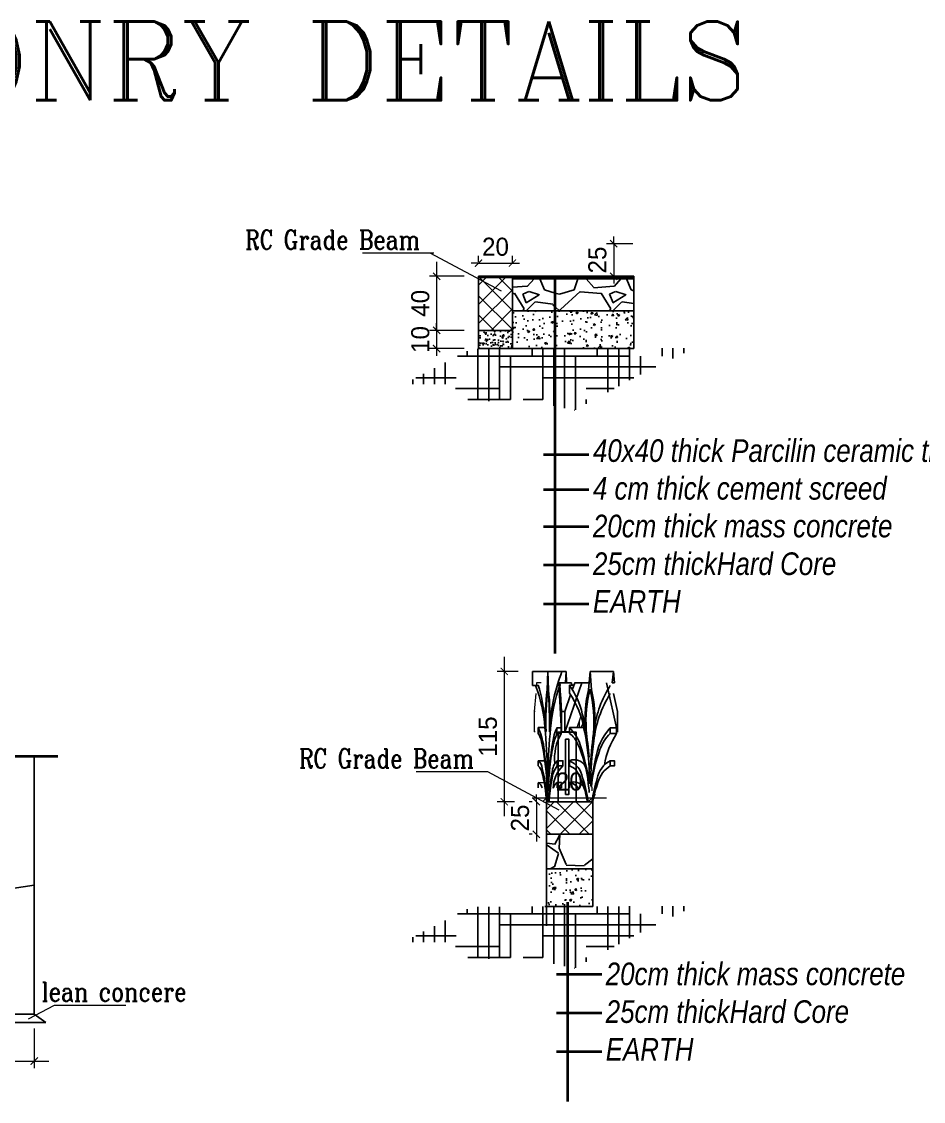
# Model space of a CAD drawing. Header units: inches. Extents: x -291016 to -124071, y 25078 to 137196.
# Drawn here: x -210467 to -209843, y 39405 to 40152 of the extents above; entities that cross this region are included whole.
import ezdxf

# ---------------------------------------------------------------- set-up
doc = ezdxf.new("R2010")
doc.units = ezdxf.units.IN
doc.header["$MEASUREMENT"] = 0
for name, color, linetype, lineweight in [('9-TEXT', 7, 'Continuous', 13), ('Structural - Bearing_Pen_No__27', 7, 'Continuous', 35), ('text', 7, 'Continuous', 35), ('VIS', 31, 'Continuous', 18)]:
    doc.layers.add(name, color=color, linetype=linetype, lineweight=lineweight)
for name, color, linetype in [('Interior - Furniture', 7, 'Continuous'), ('Structural - Bearing', 7, 'Continuous'), ('TEX', 4, 'Continuous')]:
    doc.layers.add(name, color=color, linetype=linetype)
doc.layers.add('Interior - Furniture _Pen_No__4', color=7, linetype='Continuous', lineweight=20, true_color=0x029e21)
doc.layers.add('Structural - Bearing_Pen_No__87', color=7, linetype='Continuous', lineweight=20, true_color=0x6a6a6a)
doc.styles.add('ROMANC', font='romanc.shx')
doc.styles.add('ROMANIC', font='romanc.shx')
doc.dimstyles.new('50PEA1', dxfattribs={"dimscale": 0, "dimtxt": 12.5, "dimasz": 5, "dimexe": 5, "dimexo": 10, "dimgap": 5, "dimtad": 1, "dimdec": 0, "dimdsep": 46, "dimtxsty": 'Standard', "dimblk1": 'ARCHTICK', "dimblk2": 'ARCHTICK', "dimsah": 1, "dimcen": 2.5, "dimdle": 10, "dimclrd": 8, "dimclre": 8, "dimclrt": 7, "dimadec": 0, "dimazin": 0, "dimtfac": 1, "dimtdec": 0, "dimtix": 1, "dimtmove": 2, "dimatfit": 3, "dimldrblk": 'ARCHTICK', "dimfxl": 1, "dimtolj": 1, "dimtzin": 0, "dimlwd": 13, "dimlwe": 13, "dimarcsym": 0})
doc.dimstyles.get("Standard").update_dxf_attribs({"dimtxt": 0.18, "dimasz": 0.18, "dimexe": 0.18, "dimexo": 0.0625, "dimgap": 0.09, "dimtad": 0, "dimtih": 1, "dimtoh": 1, "dimdec": 4, "dimzin": 0, "dimdsep": 46, "dimtxsty": 'Standard', "dimcen": 0.09, "dimadec": 0, "dimazin": 0, "dimtfac": 1, "dimtdec": 4, "dimtofl": 0, "dimtmove": 0, "dimatfit": 3, "dimfxl": 1, "dimtolj": 1, "dimtzin": 0, "dimarcsym": 0})
pattern_1 = [(228.0128, (-217251.8, 2114.5), (-479.99989393, -540.0000805), [8.07216, -799.14528]), (184.9697, (-217257.2, 2108.5), (720.00006309, 59.99947842), [13.85208, -1371.3555]), (132.5104, (-217271, 2107.3), (599.9994431, -660.00052043), [9.76728, -966.96192]), (267.2737, (-217294.4, 2092.3), (59.99976106, 1200.0000177), [12.61428, -1248.81348]), (292.8337, (-217295, 2079.7), (-300.00059433, 719.9997847), [12.3693, -1224.56238]), (357.2737, (-217290.2, 2068.3), (-1200.0000177, 59.99976106), [12.61428, -1248.81348]), (37.6942, (-217277.6, 2067.7), (-780.00044074, -599.99942431), [16.68174, -1651.49094]), (72.2553, (-217264.4, 2077.9), (420.00064576, 1319.99977387), [15.74928, -1559.17926]), (121.4296, (-217259.6, 2092.9), (-480.00049405, 779.9997022), [12.657, -1253.04438]), (175.2364, (-217266.2, 2103.7), (660.0000568, -59.99949196), [14.44992, -708.04578]), (222.3974, (-217280.6, 2104.9), (-720.00044106, -659.99952492), [18.68688, -1850.0025]), (138.8141, (-217235, 2091.7), (-420.0001768, 359.9998388), [6.37806, -631.43064]), (171.4692, (-217239.8, 2095.9), (779.9998971, -120.0004746), [12.13422, -1201.29066]), (225, (-217251.8, 2097.7), (-7e-15, -60.00002), [8.48526, -76.36752]), (203.1986, (-217256, 2104.9), (299.9999838, 120.0000795), [4.56948, -452.3769]), (291.8014, (-217260.2, 2103.1), (-59.9999946, 180.0000164), [6.46218, -316.64772]), (30.9638, (-217257.8, 2097.1), (179.9998813, 120.000149), [10.49574, -339.36138]), (161.5651, (-217248.8, 2102.5), (120.000026, -59.999904), [7.58946, -182.14722]), (16.3895, (-217295, 2103.1), (600.0001319, 179.9995626), [10.632, -1052.5707]), (70.3462, (-217284.8, 2106.1), (-239.99971484, -660.00012814), [8.91966, -883.04448]), (293.1986, (-217248.8, 2114.5), (-120.0000795, 299.9999838), [9.1389, -447.80748]), (343.6105, (-217245.2, 2106.1), (-600.0001319, 179.9995626), [10.632, -1052.5707]), (339.444, (-217295, 2065.9), (-300.0001107, 119.9997598), [10.2528, -502.38744]), (294.7751, (-217285.4, 2062.3), (-299.99953135, 660.0002053), [8.59068, -850.47858]), (66.8014, (-217248.2, 2054.5), (120.0000795, 299.9999838), [9.1389, -447.80748]), (17.354, (-217244.6, 2062.9), (-780.00012115, -239.99967014), [10.05786, -995.72544]), (69.444, (-217277.6, 2054.5), (-119.9997598, -300.0001107), [5.1264, -507.51384]), (101.3099, (-217251.8, 2054.5), (-59.999858, 240.000045), [3.0594, -302.88174]), (165.9638, (-217252.4, 2057.5), (180.000033, -59.9998834), [12.3693, -235.017]), (186.009, (-217264.4, 2060.5), (599.99998505, 59.99995905), [11.463, -1134.83538]), (303.6901, (-217257.8, 2091.7), (-60.00008, 119.9999735), [8.65332, -207.67974]), (353.1572, (-217253, 2084.5), (1019.99996193, -120.00047988), [15.10764, -1495.65378]), (60.9454, (-217238, 2082.7), (-240.0000016, -420.0000231), [6.17736, -611.56044]), (90, (-217235, 2088.1), (-60, 60), [3.6, -56.4]), (120.2564, (-217265.6, 2062.3), (239.9996932, -420.00014735), [8.33544, -825.2112]), (48.0128, (-217269.8, 2069.5), (479.99989393, 540.0000805), [16.14432, -791.07312]), (0, (-217259, 2081.5), (60, 60), [15.6, -44.4]), (325.3048, (-217243.4, 2081.5), (-599.99965554, 420.00051658), [9.48684, -939.19644]), (254.0546, (-217235.6, 2076.1), (-59.9999934, -240.0000076), [8.73612, -428.07048]), (207.646, (-217238, 2067.7), (-1139.99974843, -600.00046279), [14.2239, -1408.16844]), (175.4261, (-217250.6, 2061.1), (-780.0000335, 59.99968807), [15.04794, -1489.74444])]
pattern_2 = [(50, (-217295, 2054.5), (14.3452037, -1.2550427), [1.5, -16.5]), (355, (-217295, 2054.5), (-2.7750267, 15.0438427), [1.2, -13.2]), (100.4514, (-217293.805, 2054.395), (11.5701876, 13.788791), [1.274804, -14.022842]), (46.1842, (-217295, 2058.5), (21.344821, -3.31038), [2.25, -24.75]), (96.6356, (-217293.221, 2058.224), (18.693254, 19.482357), [1.912206, -21.03426]), (351.1842, (-217295, 2058.5), (18.693239, 19.482372), [1.8, -19.8]), (21, (-217293, 2057.5), (11.938141, -8.0523778), [1.5, -16.5]), (326, (-217293, 2057.5), (4.8663066, 14.503001), [1.2, -13.2]), (71.4514, (-217292.005, 2056.829), (16.8044526, 6.45061), [1.274804, -14.022842]), (37.5, (-217295, 2054.5), (0.2431971, 6.6578771), [0, -13.04, 0, -13.4, 0, -13.25]), (7.5, (-217295, 2054.5), (5.2613907, 7.8882342), [0, -7.64, 0, -12.74, 0, -5.05]), (327.5, (-217299.46, 2054.5), (10.6764487, -0.4510974), [0, -5, 0, -15.6, 0, -20.7]), (317.5, (-217301.46, 2054.5), (11.6637234, 2.0020996), [0, -6.5, 0, -10.36, 0, -14.7])]

# ---------------------------------------------------------------- blocks, each defined once
blk = doc.blocks.new('_ArchTick')
at = {"color": 0, "const_width": 0.15}
blk.add_lwpolyline([(-0.5, -0.5), (0.5, 0.5)], dxfattribs=at)
blk = doc.blocks.new('*D433')
at = {"color": 8, "lineweight": 13, "transparency": 16777216}
for p, q in [((-210057, 39998.29), (-210057, 40003.29)), ((-210043.67, 39998.29), (-210062, 39998.29)), ((-210057, 39998.29), (-210057, 39975.77)), ((-210044.3, 39975.77), (-210062, 39975.77)), ((-210057, 39975.77), (-210057, 39970.77))]:
    blk.add_line(p, q, dxfattribs=at)
at = {"layer": 'Defpoints', "color": 0, "transparency": 16777216}
for p in [(-210033.67, 39998.29), (-210057, 39975.77), (-210034.3, 39975.77)]:
    blk.add_point(p, dxfattribs=at)
at = {"color": 8, "lineweight": 13, "transparency": 16777216, "xscale": 5, "yscale": 5, "zscale": 5}
for p, rotation in [((-210057, 39998.29), 270), ((-210057, 39975.77), 90)]:
    blk.add_blockref('_ArchTick', p, dxfattribs=dict(at, rotation=rotation))
at = {"color": 7, "transparency": 16777216, "insert": (-210068.25, 39987.03), "char_height": 12.5, "attachment_point": 5, "rotation": 90}
blk.add_mtext('\\A1;25', dxfattribs=at)
blk = doc.blocks.new('*D675')
at = {"color": 8, "lineweight": 13, "transparency": 16777216}
for p, q in [((-210179.5, 39985.77), (-210179.5, 39928.39)), ((-210160.5, 39975.77), (-210184.5, 39975.77)), ((-210160.5, 39938.39), (-210184.5, 39938.39))]:
    blk.add_line(p, q, dxfattribs=at)
at = {"layer": 'Defpoints', "color": 0, "transparency": 16777216}
for p in [(-210150.5, 39975.77), (-210179.5, 39938.39), (-210150.5, 39938.39)]:
    blk.add_point(p, dxfattribs=at)
at = {"color": 8, "lineweight": 13, "transparency": 16777216, "xscale": 5, "yscale": 5, "zscale": 5}
for p, rotation in [((-210179.5, 39975.77), 90), ((-210179.5, 39938.39), 270)]:
    blk.add_blockref('_ArchTick', p, dxfattribs=dict(at, rotation=rotation))
at = {"color": 7, "transparency": 16777216, "insert": (-210190.75, 39957.08), "char_height": 12.5, "attachment_point": 5, "rotation": 90}
blk.add_mtext('\\A1;40', dxfattribs=at)
blk = doc.blocks.new('*D676')
at = {"color": 8, "lineweight": 13, "transparency": 16777216}
for p, q in [((-210179.5, 39938.39), (-210179.5, 39943.39)), ((-210160.5, 39938.39), (-210184.5, 39938.39)), ((-210179.5, 39938.39), (-210179.5, 39925.77)), ((-210160.5, 39925.77), (-210184.5, 39925.77)), ((-210179.5, 39925.77), (-210179.5, 39920.77))]:
    blk.add_line(p, q, dxfattribs=at)
at = {"layer": 'Defpoints', "color": 0, "transparency": 16777216}
for p in [(-210150.5, 39938.39), (-210179.5, 39925.77), (-210150.5, 39925.77)]:
    blk.add_point(p, dxfattribs=at)
at = {"color": 8, "lineweight": 13, "transparency": 16777216, "xscale": 5, "yscale": 5, "zscale": 5}
for p, rotation in [((-210179.5, 39938.39), 270), ((-210179.5, 39925.77), 90)]:
    blk.add_blockref('_ArchTick', p, dxfattribs=dict(at, rotation=rotation))
at = {"color": 7, "transparency": 16777216, "insert": (-210190.75, 39932.08), "char_height": 12.5, "attachment_point": 5, "rotation": 90}
blk.add_mtext('\\A1;10', dxfattribs=at)
blk = doc.blocks.new('*D677')
at = {"color": 8, "lineweight": 13, "transparency": 16777216}
for p, q in [((-210150.5, 39984.89), (-210155.5, 39984.89)), ((-210150.5, 39985.77), (-210150.5, 39989.89)), ((-210150.5, 39984.89), (-210127.05, 39984.89)), ((-210127.05, 39984.89), (-210127.05, 39989.89)), ((-210127.05, 39984.89), (-210122.05, 39984.89))]:
    blk.add_line(p, q, dxfattribs=at)
at = {"layer": 'Defpoints', "color": 0, "transparency": 16777216}
for p in [(-210127.05, 39984.89), (-210150.5, 39975.77), (-210127.05, 39974.89)]:
    blk.add_point(p, dxfattribs=at)
at = {"color": 8, "lineweight": 13, "transparency": 16777216, "xscale": 5, "yscale": 5, "zscale": 5}
blk.add_blockref('_ArchTick', (-210150.5, 39984.89), dxfattribs=at)
at = {"color": 8, "lineweight": 13, "transparency": 16777216, "xscale": 5, "yscale": 5, "zscale": 5, "rotation": 180}
blk.add_blockref('_ArchTick', (-210127.05, 39984.89), dxfattribs=at)
at = {"color": 7, "transparency": 16777216, "insert": (-210138.77, 39996.14), "char_height": 12.5, "attachment_point": 5}
blk.add_mtext('\\A1;20', dxfattribs=at)
blk = doc.blocks.new('Section Elem_91')
at = {"layer": 'Interior - Furniture _Pen_No__4', "linetype": 'Continuous'}
for p, q in [((17855.9, 852.8), (17844.8, 878.4)), ((17868.9, 896), (17868.9, 852.8))]:
    blk.add_line(p, q, dxfattribs=at)
blk = doc.blocks.new('Section Elem_92')
at = {"layer": 'Interior - Furniture _Pen_No__4', "linetype": 'Continuous'}
blk.add_line((17923.2, 1160.4), (17921.1, 1146.4), dxfattribs=at)
blk = doc.blocks.new('Section Elem_93')
at = {"layer": 'Structural - Bearing_Pen_No__87', "linetype": 'Continuous'}
for p, q in [((17960.7, 1241.5), (17956.4, 1162)), ((17964.9, 1162), (17960.7, 1241.5)), ((17970.1, 1241.5), (17960.7, 1241.5))]:
    blk.add_line(p, q, dxfattribs=at)
blk = doc.blocks.new('Section Elem_96')
at = {"layer": 'Interior - Furniture _Pen_No__4', "linetype": 'Continuous'}
for p, q in [((18133.2, 1162), (18163.9, 1162)), ((18163.9, 1162), (18165.6, 1143.2)), ((18170.4, 1088), (18181.3, 964.1)), ((18174.6, 964.1), (18181.3, 964.1)), ((18181.3, 964.1), (18181.3, 822.7)), ((18174.6, 822.7), (18181.3, 822.7))]:
    blk.add_line(p, q, dxfattribs=at)
blk = doc.blocks.new('Section Elem_100')
at = {"layer": 'Interior - Furniture _Pen_No__4', "linetype": 'Continuous'}
for p, q in [((17923.3, 1162), (17922.4, 1146.4)), ((17923.3, 1162), (18003.2, 1162)), ((18003.2, 1162), (18002.1, 1143.2)), ((18011.4, 1162), (18003.2, 1162)), ((18010.3, 1143.2), (18011.4, 1162)), ((17998.9, 1088), (17991.8, 964.1)), ((17991.8, 822.7), (18004.5, 1043.3)), ((17969.5, 964.1), (17991.8, 964.1)), ((17991.8, 964.1), (17991.8, 822.7)), ((17969.5, 822.7), (17991.8, 822.7))]:
    blk.add_line(p, q, dxfattribs=at)
blk = doc.blocks.new('Section Elem_101')
at = {"layer": 'Interior - Furniture _Pen_No__4', "linetype": 'Continuous'}
for p, q in [((17801.2, 1162), (17851.1, 1162)), ((17851.1, 1162), (17900.4, 1162)), ((17884, 1067.7), (17851.1, 1162)), ((17900.4, 1162), (17915.3, 1119.3)), ((17929, 1080.1), (17969.5, 964.1)), ((17969.5, 822.7), (17897.5, 1029)), ((17884, 852.8), (17858.2, 926.7)), ((17969.5, 964.1), (17969.5, 822.7)), ((17937.3, 822.7), (17969.5, 822.7))]:
    blk.add_line(p, q, dxfattribs=at)
blk = doc.blocks.new('*D678')
at = {"color": 8, "lineweight": 13, "transparency": 16777216}
for p, q in [((-210132.72, 39712.48), (-210132.72, 39602.39)), ((-210123.06, 39702.48), (-210137.72, 39702.48)), ((-210125.73, 39612.39), (-210137.72, 39612.39))]:
    blk.add_line(p, q, dxfattribs=at)
at = {"layer": 'Defpoints', "color": 0, "transparency": 16777216}
for p in [(-210113.06, 39702.48), (-210132.72, 39612.39), (-210115.73, 39612.39)]:
    blk.add_point(p, dxfattribs=at)
at = {"color": 8, "lineweight": 13, "transparency": 16777216, "xscale": 5, "yscale": 5, "zscale": 5}
for p, rotation in [((-210132.72, 39702.48), 90), ((-210132.72, 39612.39), 270)]:
    blk.add_blockref('_ArchTick', p, dxfattribs=dict(at, rotation=rotation))
at = {"color": 7, "transparency": 16777216, "insert": (-210143.97, 39657.44), "char_height": 12.5, "attachment_point": 5, "rotation": 90}
blk.add_mtext('\\A1;115', dxfattribs=at)
blk = doc.blocks.new('*D679')
at = {"color": 8, "lineweight": 13, "transparency": 16777216}
for p, q in [((-210113.49, 39612.39), (-210115.5, 39612.39)), ((-210110.5, 39612.39), (-210110.5, 39617.39)), ((-210110.5, 39612.39), (-210110.5, 39589.87)), ((-210113.49, 39589.87), (-210115.5, 39589.87)), ((-210110.5, 39589.87), (-210110.5, 39584.87))]:
    blk.add_line(p, q, dxfattribs=at)
at = {"layer": 'Defpoints', "color": 0, "transparency": 16777216}
for p in [(-210103.49, 39612.39), (-210110.5, 39589.87), (-210103.49, 39589.87)]:
    blk.add_point(p, dxfattribs=at)
at = {"color": 8, "lineweight": 13, "transparency": 16777216, "xscale": 5, "yscale": 5, "zscale": 5}
for p, rotation in [((-210110.5, 39612.39), 270), ((-210110.5, 39589.87), 90)]:
    blk.add_blockref('_ArchTick', p, dxfattribs=dict(at, rotation=rotation))
at = {"color": 7, "transparency": 16777216, "insert": (-210121.75, 39601.13), "char_height": 12.5, "attachment_point": 5, "rotation": 90}
blk.add_mtext('\\A1;25', dxfattribs=at)
blk = doc.blocks.new('*D680')
at = {"color": 8, "lineweight": 13, "transparency": 16777216}
for p, q in [((-210103.49, 39622.39), (-210103.49, 39620)), ((-210072.03, 39622.39), (-210072.03, 39620)), ((-210113.49, 39615), (-210062.03, 39615))]:
    blk.add_line(p, q, dxfattribs=at)
at = {"layer": 'Defpoints', "color": 0, "transparency": 16777216}
for p in [(-210103.49, 39612.39), (-210072.03, 39615), (-210072.03, 39612.39)]:
    blk.add_point(p, dxfattribs=at)
at = {"color": 8, "lineweight": 13, "transparency": 16777216, "xscale": 5, "yscale": 5, "zscale": 5, "rotation": 180}
blk.add_blockref('_ArchTick', (-210103.49, 39615), dxfattribs=at)
at = {"color": 8, "lineweight": 13, "transparency": 16777216, "xscale": 5, "yscale": 5, "zscale": 5}
blk.add_blockref('_ArchTick', (-210072.03, 39615), dxfattribs=at)
at = {"color": 7, "transparency": 16777216, "insert": (-210087.76, 39626.25), "char_height": 12.5, "attachment_point": 5}
blk.add_mtext('\\A1;20', dxfattribs=at)
blk = doc.blocks.new('*D685')
at = {"color": 8, "lineweight": 13, "transparency": 16777216}
for p, q in [((-210707.86, 39455.5), (-210707.86, 39428)), ((-210457.86, 39455.5), (-210457.86, 39428)), ((-210717.86, 39433), (-210447.86, 39433))]:
    blk.add_line(p, q, dxfattribs=at)
at = {"layer": 'Defpoints', "color": 0, "transparency": 16777216}
for p in [(-210707.86, 39465.5), (-210457.86, 39465.5), (-210457.86, 39433)]:
    blk.add_point(p, dxfattribs=at)
at = {"color": 8, "lineweight": 13, "transparency": 16777216, "xscale": 5, "yscale": 5, "zscale": 5, "rotation": 180}
blk.add_blockref('_ArchTick', (-210707.86, 39433), dxfattribs=at)
at = {"color": 8, "lineweight": 13, "transparency": 16777216, "xscale": 5, "yscale": 5, "zscale": 5}
blk.add_blockref('_ArchTick', (-210457.86, 39433), dxfattribs=at)
at = {"color": 7, "transparency": 16777216, "insert": (-210582.86, 39444.25), "char_height": 12.5, "attachment_point": 5}
blk.add_mtext('\\A1;250', dxfattribs=at)

msp = doc.modelspace()

# ---------------------------------------------------------------- hatches: boundary and pattern name
h = msp.add_hatch()
h.set_pattern_fill('ANSI37', color=3, scale=75, style=0)
h.set_pattern_definition([(135, (-200575, 1921.393), (6.629126, 6.629126), []), (45, (-200575, 1921.393), (6.629126, -6.629126), [])])
h.paths.add_polyline_path([(-210150.5, 39975.7689), (-210127.0476, 39975.7689), (-210127.0476, 39938.3928), (-210150.4996, 39938.3928)])
h = msp.add_hatch()
h.set_pattern_fill('GRAVEL', color=3, scale=60, style=0)
h.set_pattern_definition(pattern_1)
h.paths.add_polyline_path([(-210097.5933, 39974), (-210127.0476, 39974), (-210127.0476, 39951.8928), (-210097.5933, 39951.8928)])
h = msp.add_hatch()
h.set_pattern_fill('GRAVEL', color=3, scale=60, style=0)
h.set_pattern_definition(pattern_1)
h.paths.add_polyline_path([(-210042.9996, 39974), (-210097.5933, 39974), (-210097.5933, 39951.8928), (-210042.9996, 39951.8928)])
h = msp.add_hatch()
h.set_pattern_fill('AR-CONC', color=3, scale=2, style=0)
h.set_pattern_definition(pattern_2)
h.paths.add_polyline_path([(-210097.5933, 39951.8928), (-210127.0476, 39951.8928), (-210127.0476, 39925.7689), (-210097.5933, 39925.7689)])
h = msp.add_hatch()
h.set_pattern_fill('AR-CONC', color=3, scale=2, style=0)
h.set_pattern_definition(pattern_2)
h.paths.add_polyline_path([(-210042.9996, 39951.8928), (-210097.5933, 39951.8928), (-210097.5933, 39925.7689), (-210042.9996, 39925.7689)])
h = msp.add_hatch()
h.set_pattern_fill('AR-CONC', color=3, style=0)
h.set_pattern_definition([(130, (-200574.9996, 1921.393), (-7.1726018, -0.62752135), [0.75, -8.25]), (185, (-200574.9996, 1921.393), (1.3875133, 7.5219213), [0.6, -6.6]), (79.5486, (-200575.597, 1921.3405), (-5.7850938, 6.8943954), [0.6374019, -7.0114211]), (133.8158, (-200575, 1923.393), (-10.6724105, -1.6551901), [1.125, -12.375]), (83.3644, (-200575.889, 1923.255), (-9.346627, 9.7411787), [0.956103, -10.51713]), (188.8158, (-200575, 1923.393), (-9.3466195, 9.741186), [0.9, -9.9]), (159, (-200575.9996, 1922.893), (-5.9690705, -4.0261889), [0.75, -8.25]), (214, (-200575.9996, 1922.893), (-2.4331533, 7.2515005), [0.6, -6.6]), (108.5486, (-200576.497, 1922.557), (-8.4022263, 3.225305), [0.6374019, -7.0114211]), (142.5, (-200574.9996, 1921.3928), (-0.12159855, 3.32893854), [0, -6.52, 0, -6.7, 0, -6.625]), (172.5, (-200574.9996, 1921.3928), (-2.63069537, 3.94411712), [0, -3.82, 0, -6.37, 0, -2.525]), (212.5, (-200572.7696, 1921.3928), (-5.33822436, -0.22554872), [0, -2.5, 0, -7.8, 0, -10.35]), (222.5, (-200571.7696, 1921.393), (-5.8318617, 1.0010498), [0, -3.25, 0, -5.18, 0, -7.35])])
h.paths.add_polyline_path([(-210150.4996, 39938.3928), (-210127.0476, 39938.3928), (-210127.0476, 39925.7689), (-210150.4996, 39925.7689)])
h = msp.add_hatch()
h.set_pattern_fill('HOUND', color=3, scale=120, style=0)
h.set_pattern_definition([(180, (-205305.9996, -1089.3886), (-30, 7.5), [120, -60]), (90, (-205305.9996, -1089.3886), (7.5, -30), [120, -60])])
h.paths.add_polyline_path([(-210155.5445, 39925.5672), (-210001.4996, 39926.1114), (-210042.9996, 39905.6114), (-210083.9996, 39883.1114), (-210121.9996, 39891.1114), (-210155.4996, 39888.6114), (-210169.9996, 39901.1114), (-210202.4996, 39901.1114)])
h = msp.add_hatch()
h.set_pattern_fill('ANSI37', color=3, scale=75, style=0)
h.set_pattern_definition([(135, (-200644.19, 1535.495), (6.629126, 6.629126), []), (45, (-200644.19, 1535.495), (6.629126, -6.629126), [])])
h.paths.add_polyline_path([(-210103.4916, 39612.3936), (-210071.4694, 39612.3936), (-210071.4694, 39589.8715), (-210103.4916, 39589.8715)])
h = msp.add_hatch()
h.set_pattern_fill('GRAVEL', color=3, scale=60, style=0)
h.set_pattern_definition(pattern_1)
h.paths.add_polyline_path([(-210071.5, 39589.8715), (-210103.4916, 39589.8715), (-210103.4916, 39565.9954), (-210071.5, 39565.9954)])
h = msp.add_hatch()
h.set_pattern_fill('AR-CONC', color=3, scale=2, style=0)
h.set_pattern_definition(pattern_2)
h.paths.add_polyline_path([(-210071.5, 39565.9954), (-210103.4916, 39565.9954), (-210103.4916, 39539.8715), (-210071.5, 39539.8715)])
h = msp.add_hatch()
h.set_pattern_fill('HOUND', color=3, scale=120, style=0)
h.set_pattern_definition([(180, (-205305.9996, -1475.286), (-30, 7.5), [120, -60]), (90, (-205305.9996, -1475.286), (7.5, -30), [120, -60])])
h.paths.add_polyline_path([(-210155.5445, 39539.6698), (-210001.4996, 39540.2141), (-210042.9996, 39519.7141), (-210083.9996, 39497.2141), (-210121.9996, 39505.2141), (-210155.4996, 39502.7141), (-210169.9996, 39515.2141), (-210202.4996, 39515.2141)])

# ---------------------------------------------------------------- linework, layer by layer
at = {"color": 3}
for p, q in [((-210042.9996, 39975.7689), (-210127.0476, 39975.7689)), ((-210127.0476, 39974.8928), (-210127.0476, 39925.7689)), ((-210127.0476, 39974), (-210042.9996, 39974)), ((-210127.0476, 39951.8928), (-210042.9996, 39951.8928)), ((-210127.0476, 39925.7689), (-210042.9996, 39925.7689)), ((-210457.8561, 39643.9691), (-210457.8561, 39465.5)), ((-210103.4916, 39612.3936), (-210103.4916, 39589.8715)), ((-210071.4694, 39589.8715), (-210103.4916, 39589.8715)), ((-210103.4916, 39588.9954), (-210103.4916, 39526.5)), ((-210103.4916, 39565.9954), (-210071.5, 39565.9954)), ((-210707.8561, 39517.5), (-210457.8561, 39554.7346)), ((-210103.4916, 39539.8715), (-210071.5, 39539.8715)), ((-210457.8561, 39465.5), (-210449.8093, 39459.6614))]:
    msp.add_line(p, q, dxfattribs=at)
for p, q in [((-210089.9893, 39702.4816), (-210113.0556, 39702.4816)), ((-210113.0556, 39702.4816), (-210113.0556, 39692.6517)), ((-210102.6161, 39702.4816), (-210103.1146, 39689.8178)), ((-210102.1311, 39689.6805), (-210102.6161, 39702.4816)), ((-210089.5592, 39694.536), (-210089.9893, 39702.4816)), ((-210073.3571, 39702.4816), (-210074.4364, 39689.8178)), ((-210072.3067, 39689.6805), (-210073.3571, 39702.4816)), ((-210073.3571, 39702.4816), (-210057.1935, 39702.4816)), ((-210057.1935, 39702.4816), (-210057.9664, 39694.536)), ((-210056.4066, 39694.6936), (-210057.1935, 39702.4816)), ((-210113.0556, 39692.6517), (-210109.2126, 39692.6517)), ((-210086.249, 39694.536), (-210095.0519, 39694.536)), ((-210095.0519, 39694.536), (-210093.0933, 39660.6026)), ((-210093.0933, 39674.7448), (-210094.1589, 39693.2064)), ((-210087.6418, 39687.4566), (-210087.6418, 39692.9732)), ((-210087.6418, 39692.9732), (-210084.5041, 39692.9732)), ((-210086.0299, 39692.9732), (-210086.249, 39694.536)), ((-210083.9586, 39694.536), (-210085.4502, 39690.2625)), ((-210074.0343, 39694.536), (-210083.9586, 39694.536)), ((-210079.0226, 39694.536), (-210083.2108, 39682.5365)), ((-210061.8936, 39694.536), (-210054.3282, 39660.6026)), ((-210057.9664, 39694.536), (-210056.4066, 39694.6936)), ((-210090.8663, 39674.7448), (-210086.8397, 39686.2814)), ((-210057.0906, 39687.1352), (-210054.3282, 39674.7448)), ((-210082.5741, 39684.3605), (-210090.8663, 39660.6026)), ((-210090.8663, 39660.6026), (-210090.8663, 39674.7448)), ((-210054.3282, 39660.6026), (-210054.3282, 39674.7448)), ((-210104.6575, 39663.6165), (-210109.2126, 39663.6165)), ((-210109.2126, 39663.6165), (-210109.2126, 39659.4875)), ((-210087.6418, 39659.4875), (-210087.6418, 39663.6165)), ((-210087.6418, 39663.6165), (-210077.7777, 39663.6165)), ((-210109.2126, 39640.7498), (-210104.6014, 39640.7087)), ((-210109.2126, 39640.7498), (-210109.2126, 39637.1914)), ((-210087.6418, 39640.7498), (-210087.6418, 39637.1914)), ((-210073.8858, 39635.7777), (-210073.8942, 39624.7086)), ((-210109.2126, 39625.5515), (-210105.0058, 39625.5634)), ((-210109.2126, 39622.0328), (-210109.2126, 39625.5515)), ((-210087.6418, 39625.6562), (-210087.6418, 39622.0328))]:
    msp.add_line(p, q)
for points in [[(-210127.0476, 39975.7689), (-210150.5, 39975.7689), (-210150.4996, 39938.3928), (-210127.0476, 39938.3928), (-210127.0476, 39974.8928)], [(-210042.9996, 39975.7689), (-210150.5, 39975.7689), (-210150.5, 39974.8928), (-210042.9996, 39974.8928)], [(-210127.0476, 39974.8928), (-210127.0476, 39943.592)], [(-210042.9996, 39975.7689), (-210042.9996, 39925.7689)], [(-210457.8561, 39643.9691), (-210457.8561, 39465.5), (-210707.8561, 39465.5)], [(-210071.4694, 39612.3936), (-210103.4916, 39612.3936)], [(-210071.4694, 39612.3936), (-210071.5, 39612.3936), (-210071.5, 39539.8715)], [(-210104.7368, 39539.8715), (-210103.4916, 39539.8715), (-210103.4916, 39589.8715)], [(-210103.4916, 39588.9954), (-210103.4916, 39588.9954), (-210103.4916, 39589.8715)], [(-210103.4916, 39526.5), (-210103.4916, 39526.5), (-210103.4916, 39589.8715), (-210071.5, 39589.8715), (-210071.5, 39539.8715)], [(-210449.8093, 39459.6614), (-210718.2626, 39459.6614)]]:
    msp.add_lwpolyline(points, dxfattribs=at)
for points in [[(-210127.0476, 39938.3928), (-210150.4996, 39938.3928), (-210150.4996, 39925.7689), (-210127.0476, 39925.7689)], [(-210103.4916, 39589.8715), (-210071.4694, 39589.8715), (-210071.4694, 39612.3936), (-210103.4916, 39612.3936)]]:
    msp.add_lwpolyline(points, close=True, dxfattribs=at)
for points in [[(-210090.8663, 39674.7448), (-210093.0933, 39674.7448), (-210093.0933, 39660.6026), (-210090.8663, 39660.6026)], [(-210096.3388, 39659.4875), (-210093.2552, 39659.4875), (-210093.2552, 39663.4076), (-210096.3388, 39663.4076)], [(-210059.3339, 39659.4875), (-210054.9536, 39659.4875), (-210054.9536, 39663.4076), (-210059.3339, 39663.4076)], [(-210095.3184, 39612.3936), (-210082.9832, 39612.3936), (-210082.9832, 39660.6026), (-210095.3184, 39660.6026)], [(-210090.3184, 39617.3936), (-210087.9832, 39617.3936), (-210087.9832, 39655.6026), (-210090.3184, 39655.6026)], [(-210096.1405, 39637.144), (-210092.0905, 39637.144), (-210092.0905, 39640.7004), (-210096.1405, 39640.7004)], [(-210059.3339, 39637.144), (-210056.4788, 39637.144), (-210056.4788, 39640.7004), (-210059.3339, 39640.7004)], [(-210096.1405, 39622.0202), (-210093.1637, 39622.0202), (-210093.1637, 39625.6436), (-210096.1405, 39625.6436)]]:
    msp.add_lwpolyline(points, close=True)
for centre, radius, start, end in [((-209976.3303, 39656.9712), 125.0103, 158.65066, 176.3774677), ((-210194.5848, 39658.7894), 90.0568, 3.0725314, 22.086795), ((-210209.285, 39661.731), 104.8358, 4.9595627, 17.3381171), ((-209982.6284, 39653.4447), 118.4062, 160.3783891, 175.3644337), ((-210126.9161, 39662.9528), 49.2392, 11.971972, 37.0963204), ((-209998.2295, 39652.9106), 72.8911, 146.9608396, 172.218793), ((-209923.169, 39670.4486), 180.985, 173.8563937, 182.5713695), ((-209918.9562, 39668.2549), 184.9697, 173.1722648, 182.2629344), ((-210311.5102, 39667.615), 210.1183, 358.1120874, 6.1828161), ((-210280.0949, 39670.0836), 179.0395, 357.5025272, 6.2839538), ((-210137.2971, 39652.7063), 60.6072, 9.0147167, 34.9855369), ((-209988.6693, 39669.5785), 88.1227, 166.7222924, 184.1447973), ((-209988.8044, 39668.1692), 87.3827, 165.366632, 183.9377605), ((-210167.9453, 39667.6775), 97.2475, 355.2532791, 13.4184985), ((-210151.7204, 39670.1924), 81.7699, 354.5355839, 13.7879511), ((-209995.7694, 39646.6706), 75.3514, 147.5195602, 174.1425388), ((-210576.7787, 39619.3455), 474.7332, 5.1121593, 6.2216058), ((-210205.836, 39639.5902), 131.4487, 9.4653811, 14.7992704), ((-210156.5975, 39642.537), 51.8621, 2.8772982, 23.9821899), ((-210437.9024, 39628.6553), 335.0737, 0.7985996, 5.9890779), ((-209778.7565, 39630.0806), 323.5712, 174.1582599, 179.4529745), ((-210072.6615, 39651.0033), 26.5542, 152.1517836, 174.0881158), ((-210106.4162, 39643.5201), 27.5017, 17.1604476, 46.9478224), ((-210247.9263, 39625.6381), 174.3356, 3.3342669, 12.582557), ((-210029.0755, 39635.8866), 40.9021, 137.7125866, 171.4293399), ((-210119.3155, 39652.2367), 12.4356, 7.5484813, 35.6667199), ((-210068.5234, 39645.7284), 30.8547, 153.5170094, 170.6315811), ((-210064.5496, 39642.548), 33.3311, 149.4545861, 186.4746568), ((-210095.0562, 39647.7442), 13.8881, 19.6876898, 57.7328196), ((-208208.9541, 39850.0827), 1876.4595, 185.747405, 186.3315879), ((-209523.9841, 39595.9445), 550.7419, 173.3596763, 175.9528836), ((-210042.1908, 39640.5633), 25.5346, 132.172949, 162.1374906), ((-210005.1141, 39627.4699), 59.2376, 147.2826748, 169.8928513), ((-210261.0739, 39619.1354), 157.9527, 2.6162003, 12.703591), ((-209882.4871, 39614.984), 220.0273, 169.8553348, 177.7256088), ((-209957.787, 39622.2627), 144.0252, 168.5916269, 175.3041697), ((-210155.762, 39617.8746), 81.4701, 5.0021366, 25.091311), ((-210223.2621, 39604.2545), 150.7618, 7.7974777, 18.3167533), ((-209906.0616, 39628.0775), 166.7501, 170.9312547, 181.3706868), ((-209968.5786, 39612.4003), 104.3225, 159.8158415, 174.4931404), ((-210113.7025, 39634.9349), 7.3466, 3.9129771, 52.326936), ((-210364.8307, 39611.4162), 262.2077, 2.4977913, 7.3896336), ((-210087.9139, 39632.5582), 11.5747, 135.2953449, 178.8138588), ((-210084.2269, 39632.8242), 8.6301, 26.1319304, 113.309469), ((-210093.8976, 39626.5174), 15.5487, 9.1947441, 66.2552946), ((-209927.0532, 39607.7493), 146.5227, 166.4887751, 173.9425186), ((-210051.5679, 39625.5604), 17.02, 117.1846357, 170.4023008), ((-210113.7413, 39631.6153), 7.1835, 9.6081124, 50.9179858), ((-210197.7408, 39608.2289), 94.3412, 2.5301266, 15.2846852), ((-210229.9174, 39606.8354), 126.8117, 2.5120777, 13.0345103), ((-212619.3872, 39630.7311), 2516.5274, 359.8204147, 0.0590671), ((-209308.2704, 39626.0798), 794.0742, 179.4884173, 180.20698), ((-209740.1798, 39601.8762), 362.5796, 174.9085567, 177.186701), ((-209970.0982, 39606.4731), 132.0387, 168.4998095, 177.4300363), ((-210082.3111, 39626.3924), 17.517, 142.1368482, 176.4684059), ((-210077.4895, 39621.6531), 21.2875, 133.3062391, 179.4228985), ((-210090.5269, 39627.7067), 9.9153, 23.8546645, 73.052969), ((-210049.4963, 39620.8491), 19.0343, 121.1205557, 165.3028599), ((-210111.9532, 39620.7885), 5.5861, 12.5253611, 60.619824), ((-210242.7328, 39615.1351), 139.8968, 358.8770953, 4.5960852), ((-209929.3652, 39597.7703), 172.9983, 170.1142192, 175.1510911), ((-210092.7027, 39620.4366), 6.2395, 123.4333854, 166.741828), ((-210084.8795, 39616.2628), 9.7911, 42.9697508, 106.3867642), ((-210088.8349, 39617.0898), 8.6491, 27.9827329, 82.071198), ((-210136.5459, 39603.3626), 61.9561, 8.2973631, 27.2353918), ((-210164.0782, 39600.3299), 90.2074, 7.6853275, 18.5326608), ((-209984.2854, 39600.633), 88.5309, 161.7223926, 172.3661633), ((-209987.9924, 39597.133), 84.8604, 160.3435974, 169.6400692), ((-210747.0149, 39544.8759), 677.1671, 6.2601927, 6.7934475)]:
    msp.add_arc(centre, radius, start, end)
at = {"layer": 'Structural - Bearing_Pen_No__27', "color": 0, "lineweight": 35}
msp.add_line((-210486.2119, 39643.9691), (-210441.6029, 39643.9691), dxfattribs=at)
at = {"layer": 'text'}
for p, q in [((-210097.5933, 39714.8741), (-210097.5933, 39975.7689)), ((-210105.5, 39852.5), (-210074.1573, 39852.5)), ((-210105.5, 39828.3423), (-210074.1573, 39828.3423)), ((-210105.5, 39802.7756), (-210074.1573, 39802.7756)), ((-210105.5, 39776.1192), (-210074.1573, 39776.1192)), ((-210105.5, 39749.2733), (-210074.1573, 39749.2733)), ((-210088.741, 39405.1217), (-210088.741, 39542.8761)), ((-210096.6477, 39493.0232), (-210065.305, 39493.0232)), ((-210096.6477, 39466.3668), (-210065.305, 39466.3668)), ((-210096.6477, 39439.521), (-210065.305, 39439.521))]:
    msp.add_line(p, q, dxfattribs=at)
at = {"layer": 'VIS', "ltscale": 20}
for p, q in [((-210181.398, 39991.8761), (-210230.8647, 39991.8761)), ((-210134.5124, 39965.4149), (-210183.8977, 39991.8761)), ((-210144.1153, 39633.1026), (-210193.582, 39633.1026)), ((-210094.7301, 39606.6414), (-210144.1153, 39633.1026)), ((-210461.7428, 39462.228), (-210443.9083, 39471.784)), ((-210443.9083, 39471.784), (-210394.4416, 39471.784))]:
    msp.add_line(p, q, dxfattribs=at)

# ---------------------------------------------------------------- block references
at = {"layer": 'Interior - Furniture', "lineweight": 0, "xscale": -0.1000000000058208, "yscale": 0.1000000000021828, "zscale": 0.1}
for name in ['Section Elem_96', 'Section Elem_100', 'Section Elem_101', 'Section Elem_92', 'Section Elem_91']:
    msp.add_blockref(name, (-208293.9157, 39578.334), dxfattribs=at)
at = {"layer": 'Structural - Bearing', "lineweight": 0, "xscale": -0.1000000000058208, "yscale": 0.1000000000021828, "zscale": 0.1}
msp.add_blockref('Section Elem_93', (-208293.9157, 39578.334), dxfattribs=at)

# ---------------------------------------------------------------- texts
at = {"char_height": 15.646163, "width": 748.316255, "attachment_point": 1}
for s, insert in [('{\\fArial Narrow|b0|i1|c0|p34;\\P \\P40x40 thick Parcilin ceramic tile ff\\P4 cm thick cement screed \\P20cm thick mass concrete\\P25cm thickHard Core \\PEARTH}', (-210071.3552, 39915.2203)), ('{\\fArial Narrow|b0|i1|c0|p34;\\P \\P\\P\\P20cm thick mass concrete\\P25cm thickHard Core \\PEARTH}', (-210062.5029, 39605.468))]:
    msp.add_mtext(s, dxfattribs=dict(at, insert=insert))
at = {"layer": '9-TEXT', "style": 'ROMANC', "width": 0.8}
for s, p in [('RC Grade Beam', (-210311.9485, 39994.4974)), ('RC Grade Beam', (-210274.6658, 39635.7239)), ('lean concere', (-210452.8578, 39474.4052))]:
    msp.add_text(s, height=13.125, dxfattribs=at).set_placement(p)
at = {"layer": 'TEX', "color": 0, "style": 'ROMANIC'}
msp.add_text('MASONRY DETAILS ', height=54.421706, dxfattribs=at).set_placement((-210664, 40097.5))

# ---------------------------------------------------------------- dimensions: what is measured, and where the dimension line sits
at = {"color": 3}
for base, p1, p2, angle, text, picture, middle in [((-210127.0476, 39984.8928), (-210150.5, 39975.7689), (-210127.0476, 39974.8928), 180, '20', '*D677', (-210138.7738, 39996.1428)), ((-210056.9996, 39975.7689), (-210033.6723, 39998.2909), (-210034.3011, 39975.7689), 90, '25', '*D433', (-210068.2496, 39987.0299)), ((-210179.4996, 39938.3928), (-210150.5, 39975.7689), (-210150.4996, 39938.3928), 90, '40', '*D675', (-210190.7496, 39957.0808)), ((-210179.4996, 39925.7689), (-210150.4996, 39938.3928), (-210150.4996, 39925.7689), 90, '10', '*D676', (-210190.7496, 39932.0808)), ((-210110.5, 39589.8715), (-210103.4916, 39612.3936), (-210103.4916, 39589.8715), 90, '25', '*D679', (-210121.75, 39601.1326))]:
    dim = msp.add_linear_dim(base=base, p1=p1, p2=p2, angle=angle, text=text, dimstyle='50PEA1', override={"dimscale": 1}, dxfattribs=at)
    dim.commit()
    dim.dimension.update_dxf_attribs({"geometry": picture, "text_midpoint": middle})
at = {"color": 0}
dim = msp.add_linear_dim(base=(-210132.7173, 39612.3936), p1=(-210113.0556, 39702.4816), p2=(-210115.7322, 39612.3936), angle=90, text='115', dimstyle='Standard', override={"dimtxt": 12.5, "dimasz": 5, "dimexe": 5, "dimexo": 10, "dimgap": 5, "dimtad": 1, "dimtih": 0, "dimtoh": 0, "dimdec": 0, "dimzin": 8, "dimblk1": 'ArchTick', "dimblk2": 'ArchTick', "dimsah": 1, "dimcen": 2.5, "dimdle": 10, "dimclrd": 8, "dimclre": 8, "dimclrt": 7, "dimtdec": 0, "dimtix": 1, "dimtofl": 1, "dimtmove": 2, "dimldrblk": 'ArchTick', "dimlwd": 13, "dimlwe": 13}, dxfattribs=at)
dim.commit()
dim.dimension.update_dxf_attribs({"geometry": '*D678', "text_midpoint": (-210143.9673, 39657.4376)})
at = {"color": 3}
dim = msp.add_linear_dim(base=(-210072.0316, 39615), p1=(-210103.4916, 39612.3936), p2=(-210072.0316, 39612.3936), text='20', dimstyle='50PEA1', override={"dimscale": 1}, dxfattribs=at)
dim.commit()
dim.dimension.update_dxf_attribs({"geometry": '*D680', "text_midpoint": (-210087.7616, 39626.25)})
dim = msp.add_linear_dim(base=(-210457.8561, 39433), p1=(-210707.8561, 39465.5), p2=(-210457.8561, 39465.5), dimstyle='50PEA1', override={"dimscale": 1}, dxfattribs=at)
dim.commit()
dim.dimension.update_dxf_attribs({"geometry": '*D685', "text_midpoint": (-210582.8561, 39444.25)})

doc.saveas('drawing.dxf')
